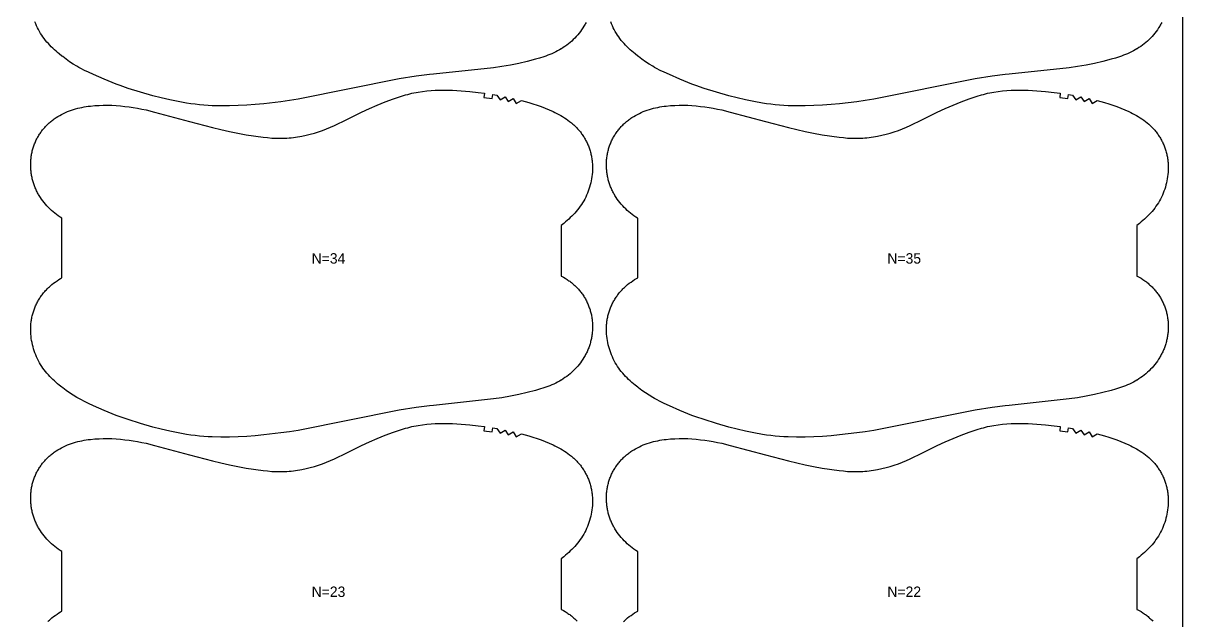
# Model space of a CAD drawing. Header units: inches. Extents: x -4 to 1930, y -82 to 1056.
# Drawn here: x 1375 to 1930, y 483 to 769 of the extents above; entities that cross this region are included whole.
import ezdxf

# ---------------------------------------------------------------- set-up
doc = ezdxf.new("R2010")
doc.units = ezdxf.units.IN

msp = doc.modelspace()

# ---------------------------------------------------------------- linework, layer by layer
at = {"layer": '1'}
for points in [[(-4.3819, -81.764), (1930.445, -81.764), (1930.445, 1055.9163), (-4.3819, 1055.9163), (-4.3819, -81.764)], [(1489.668, 714.619), (1491.7211, 714.4012), (1493.7785, 714.234), (1495.839, 714.1287), (1496.8699, 714.1028), (1497.901, 714.0966), (1498.9322, 714.1114), (1499.9631, 714.147), (1500.9932, 714.2031), (1502.0221, 714.2793), (1503.0496, 714.3753), (1504.0751, 714.4906), (1505.0983, 714.6251), (1506.1187, 714.7782), (1507.1361, 714.9496), (1508.1502, 715.1389), (1510.1682, 715.5689), (1512.1716, 716.0639), (1514.1594, 716.6198), (1516.1304, 717.2332), (1518.0825, 717.9039), (1520.0132, 718.6324), (1521.9201, 719.4193), (1523.8023, 720.2627), (1525.6644, 721.151), (1527.751, 722.1963), (1536.7356, 726.6975), (1540.4916, 728.4077), (1544.2935, 730.0144), (1548.1305, 731.533), (1552.0012, 732.9668), (1553.9499, 733.6493), (1555.9102, 734.296), (1557.8851, 734.8919), (1558.879, 735.1663), (1559.8777, 735.4224), (1560.8813, 735.6589), (1561.8896, 735.876), (1562.9021, 736.0741), (1563.9183, 736.2538), (1565.9598, 736.5602), (1568.0102, 736.7995), (1570.0662, 736.9767), (1572.126, 737.0976), (1574.1883, 737.1686), (1576.252, 737.1963), (1578.3157, 737.1858), (1580.3788, 737.138), (1582.4406, 737.0525), (1584.5002, 736.929), (1588.6116, 736.5734), (1592.7124, 736.1037), (1595.7025, 735.7078), (1595.7037, 735.7076), (1595.4269, 733.7238), (1599.3419, 733.1372), (1599.659, 735.1119), (1601.6319, 734.7839), (1603.2375, 732.4662), (1605.5652, 734.0566), (1607.1059, 731.6972), (1609.4764, 733.2198), (1610.9421, 730.8141), (1613.3595, 732.2609), (1616.967, 731.2521), (1618.9417, 730.6504), (1620.9041, 730.0105), (1622.8506, 729.326), (1624.778, 728.5904), (1626.6825, 727.7976), (1628.5598, 726.9423), (1629.4869, 726.4897), (1630.4054, 726.0198), (1631.3149, 725.5318), (1632.2148, 725.0251), (1633.1042, 724.4992), (1633.9815, 723.9528), (1634.8444, 723.3847), (1635.6911, 722.7939), (1636.5194, 722.179), (1637.3273, 721.5389), (1638.1128, 720.8724), (1638.4965, 720.5288), (1638.8739, 720.1783), (1639.2446, 719.8205), (1639.6086, 719.4557), (1639.9658, 719.0841), (1640.3159, 718.7057), (1640.659, 718.3206), (1640.9949, 717.9292), (1641.3235, 717.5315), (1641.6446, 717.1276), (1641.9582, 716.7178), (1642.2641, 716.3021), (1642.5622, 715.8808), (1642.8525, 715.4539), (1643.1347, 715.0217), (1643.4088, 714.5842), (1643.6746, 714.1417), (1643.9321, 713.6943), (1644.1811, 713.2421), (1644.4216, 712.7854), (1644.6535, 712.3242), (1644.8766, 711.8588), (1645.091, 711.3893), (1645.2965, 710.9159), (1645.4931, 710.4388), (1645.6807, 709.9581), (1645.8593, 709.474), (1646.0287, 708.9867), (1646.1889, 708.4963), (1646.3398, 708.0031), (1646.4814, 707.5072), (1646.6135, 707.0087), (1646.7361, 706.5078), (1646.8491, 706.0048), (1646.9525, 705.4997), (1647.0463, 704.9928), (1647.1306, 704.4842), (1647.2055, 703.974), (1647.2709, 703.4626), (1647.3271, 702.9499), (1647.3741, 702.4363), (1647.4119, 701.9218), (1647.4406, 701.4067), (1647.4603, 700.8911), (1647.473, 699.8591), (1647.4505, 698.8272), (1647.3934, 697.7968), (1647.3022, 696.7691), (1647.1776, 695.7452), (1647.0199, 694.7259), (1646.8298, 693.7119), (1646.6077, 692.7043), (1646.3542, 691.7039), (1646.0699, 690.7115), (1645.7551, 689.7279), (1645.4104, 688.7543), (1645.036, 687.7916), (1644.6317, 686.8413), (1644.1977, 685.9046), (1643.7339, 684.9828), (1643.2405, 684.0772), (1642.7174, 683.189), (1642.1646, 682.3196), (1641.5826, 681.4699), (1640.9728, 680.6398), (1640.3372, 679.8287), (1639.6776, 679.036), (1638.996, 678.2614), (1638.2941, 677.5042), (1637.5739, 676.764), (1636.8372, 676.0402), (1636.0858, 675.3324), (1635.3206, 674.64), (1634.5423, 673.9626), (1633.7516, 673.2997), (1632.473, 672.283), (1632.473, 648.0361), (1632.6209, 647.9616), (1633.5269, 647.4673), (1634.416, 646.943), (1635.2868, 646.3887), (1635.7149, 646.1005), (1636.1378, 645.8048), (1636.5555, 645.5017), (1636.9676, 645.1913), (1637.374, 644.8736), (1637.7745, 644.5485), (1638.169, 644.2162), (1638.5572, 643.8766), (1638.9389, 643.5298), (1639.314, 643.1758), (1639.6824, 642.8146), (1640.0437, 642.4464), (1640.3979, 642.0713), (1640.7449, 641.6895), (1641.0845, 641.301), (1641.4166, 640.9061), (1641.741, 640.5048), (1642.0575, 640.0974), (1642.3661, 639.6839), (1642.6666, 639.2646), (1642.9588, 638.8394), (1643.2426, 638.4087), (1643.5179, 637.9725), (1643.7844, 637.531), (1644.0422, 637.0843), (1644.291, 636.6326), (1644.5307, 636.1759), (1644.7612, 635.7146), (1644.9825, 635.2488), (1645.1947, 634.7787), (1645.3976, 634.3044), (1645.5912, 633.8263), (1645.7754, 633.3444), (1645.9504, 632.8591), (1646.1159, 632.3704), (1646.272, 631.8787), (1646.4187, 631.384), (1646.5559, 630.8866), (1646.6835, 630.3866), (1646.8016, 629.8844), (1646.9101, 629.38), (1647.009, 628.8737), (1647.0983, 628.3657), (1647.1779, 627.8561), (1647.248, 627.3451), (1647.3085, 626.8329), (1647.3595, 626.3197), (1647.401, 625.8056), (1647.4331, 625.2908), (1647.4557, 624.7754), (1647.469, 624.2596), (1647.473, 623.7437), (1647.4677, 623.2277), (1647.4531, 622.7118), (1647.4293, 622.1963), (1647.3963, 621.6812), (1647.3541, 621.1668), (1647.3028, 620.6532), (1647.2424, 620.1405), (1647.173, 619.6291), (1647.0945, 619.1189), (1647.0069, 618.6103), (1646.9103, 618.1033), (1646.8047, 617.5981), (1646.6901, 617.095), (1646.5665, 616.5941), (1646.4339, 616.0956), (1646.2923, 615.5996), (1646.1417, 615.1063), (1645.9822, 614.6159), (1645.8137, 614.1285), (1645.6364, 613.6444), (1645.4501, 613.1637), (1645.2549, 612.6866), (1645.0508, 612.2132), (1644.838, 611.7437), (1644.6166, 611.2781), (1644.3868, 610.8165), (1644.1486, 610.3592), (1643.9023, 609.906), (1643.6481, 609.4572), (1643.386, 609.0128), (1642.8388, 608.1377), (1642.2621, 607.2815), (1641.657, 606.4449), (1641.0247, 605.6288), (1640.3664, 604.8339), (1639.683, 604.0607), (1638.9752, 603.3099), (1638.244, 602.582), (1637.4902, 601.8776), (1636.7146, 601.1973), (1635.918, 600.5415), (1635.1014, 599.911), (1634.2655, 599.3062), (1633.4114, 598.7272), (1632.5402, 598.1742), (1632.473, 598.1343), (1631.6529, 597.6472), (1630.7506, 597.1463), (1629.8343, 596.6716), (1628.9052, 596.2231), (1627.9643, 595.8011), (1627.0127, 595.405), (1626.0515, 595.033), (1625.0819, 594.6825), (1624.105, 594.351), (1622.1342, 593.7355), (1620.1483, 593.1668), (1616.1557, 592.1176), (1612.1378, 591.1794), (1608.0932, 590.3567), (1604.0251, 589.6604), (1599.9378, 589.0926), (1571.2097, 586.0242), (1569.2709, 585.7938), (1563.0138, 585.0503), (1554.867, 583.7233), (1506.2984, 574.0316), (1502.2245, 573.3718), (1498.1385, 572.7877), (1489.9426, 571.8069), (1485.8319, 571.4388), (1481.7144, 571.1552), (1477.5924, 570.9512), (1473.4669, 570.8279), (1469.3393, 570.7938), (1465.2132, 570.8806), (1463.1522, 570.9804), (1461.0936, 571.1208), (1459.0383, 571.3026), (1456.9872, 571.527), (1454.9411, 571.794), (1452.9005, 572.101), (1448.8362, 572.8213), (1444.7956, 573.6618), (1440.7772, 574.6032), (1436.7798, 575.6303), (1430.8559, 577.316), (1424.9203, 579.183), (1421.0075, 580.5004), (1419.0659, 581.199), (1417.1394, 581.9355), (1415.2303, 582.7152), (1413.3349, 583.5292), (1408.3136, 585.7938), (1405.8065, 586.9245), (1403.9483, 587.821), (1402.1165, 588.7675), (1401.2134, 589.2644), (1400.3191, 589.7775), (1398.5572, 590.8501), (1396.8306, 591.9802), (1395.1389, 593.1632), (1393.4829, 594.3958), (1393.146, 594.6636), (1391.8675, 595.6802), (1391.0768, 596.3432), (1390.2985, 597.0206), (1389.5332, 597.713), (1388.7818, 598.4208), (1388.0452, 599.1446), (1387.325, 599.8848), (1386.6231, 600.642), (1385.9414, 601.4166), (1385.2818, 602.2093), (1384.6462, 603.0204), (1384.0365, 603.8505), (1383.4544, 604.7002), (1382.9017, 605.5696), (1382.3786, 606.4578), (1381.8851, 607.3634), (1381.4214, 608.2852), (1380.9874, 609.2219), (1380.5831, 610.1722), (1380.2086, 611.1348), (1379.8639, 612.1085), (1379.5492, 613.0921), (1379.2648, 614.0845), (1379.0113, 615.0849), (1378.7893, 616.0925), (1378.5991, 617.1064), (1378.4415, 618.1258), (1378.3168, 619.1497), (1378.2257, 620.1774), (1378.1685, 621.2078), (1378.146, 622.2397), (1378.1587, 623.2717), (1378.1784, 623.7873), (1378.2071, 624.3024), (1378.245, 624.8169), (1378.2919, 625.3305), (1378.3481, 625.8432), (1378.4136, 626.3546), (1378.4884, 626.8647), (1378.5727, 627.3734), (1378.6665, 627.8803), (1378.7699, 628.3854), (1378.883, 628.8884), (1379.0056, 629.3893), (1379.1377, 629.8877), (1379.2792, 630.3837), (1379.4301, 630.8769), (1379.5903, 631.3673), (1379.7598, 631.8546), (1379.9383, 632.3387), (1380.1259, 632.8194), (1380.3225, 633.2965), (1380.5281, 633.7699), (1380.7424, 634.2394), (1380.9656, 634.7048), (1381.1974, 635.166), (1381.4379, 635.6227), (1381.6869, 636.0749), (1381.9444, 636.5223), (1382.2103, 636.9648), (1382.4844, 637.4023), (1382.7666, 637.8345), (1383.0568, 638.2614), (1383.3549, 638.6827), (1383.6609, 639.0984), (1383.9744, 639.5082), (1384.2956, 639.9121), (1384.6241, 640.3098), (1384.96, 640.7012), (1385.3031, 641.0862), (1385.6533, 641.4647), (1386.0104, 641.8363), (1386.3744, 642.2011), (1386.7452, 642.5588), (1387.1225, 642.9094), (1387.5062, 643.253), (1388.2917, 643.9195), (1389.0997, 644.5596), (1389.928, 645.1745), (1390.7746, 645.7653), (1391.6376, 646.3334), (1392.5148, 646.8798), (1393.146, 647.253), (1393.146, 675.7537), (1393.0789, 675.7936), (1392.2076, 676.3466), (1391.3536, 676.9256), (1390.5177, 677.5304), (1389.701, 678.161), (1388.9045, 678.8167), (1388.1289, 679.497), (1387.375, 680.2014), (1386.6438, 680.9293), (1385.9361, 681.6801), (1385.2527, 682.4533), (1384.5943, 683.2482), (1383.9621, 684.0643), (1383.357, 684.9009), (1382.7802, 685.7571), (1382.2331, 686.6322), (1381.971, 687.0766), (1381.7167, 687.5254), (1381.4704, 687.9786), (1381.2323, 688.436), (1381.0025, 688.8975), (1380.7811, 689.3631), (1380.5682, 689.8326), (1380.3642, 690.306), (1380.169, 690.7831), (1379.9827, 691.2638), (1379.8053, 691.7479), (1379.6369, 692.2353), (1379.4773, 692.7257), (1379.3268, 693.219), (1379.1852, 693.715), (1379.0526, 694.2135), (1378.929, 694.7144), (1378.8143, 695.2176), (1378.7087, 695.7227), (1378.6121, 696.2297), (1378.5246, 696.7383), (1378.4461, 697.2485), (1378.3766, 697.76), (1378.3162, 698.2726), (1378.265, 698.7862), (1378.2228, 699.3006), (1378.1898, 699.8157), (1378.166, 700.3313), (1378.1514, 700.8471), (1378.146, 701.3631), (1378.15, 701.879), (1378.1633, 702.3948), (1378.186, 702.9102), (1378.2181, 703.425), (1378.2596, 703.9391), (1378.3106, 704.4524), (1378.3711, 704.9646), (1378.4411, 705.4755), (1378.5208, 705.9851), (1378.61, 706.4931), (1378.7089, 706.9994), (1378.8174, 707.5038), (1378.9355, 708.006), (1379.0632, 708.506), (1379.2004, 709.0034), (1379.347, 709.4981), (1379.5032, 709.9898), (1379.6687, 710.4785), (1379.8436, 710.9639), (1380.0279, 711.4457), (1380.2215, 711.9238), (1380.4244, 712.3981), (1380.6365, 712.8682), (1380.8579, 713.334), (1381.0884, 713.7953), (1381.3281, 714.252), (1381.5769, 714.7037), (1381.8346, 715.1504), (1382.1012, 715.5919), (1382.3765, 716.0281), (1382.6603, 716.4589), (1382.9525, 716.884), (1383.253, 717.3033), (1383.5615, 717.7168), (1383.8781, 718.1242), (1384.2025, 718.5255), (1384.5345, 718.9204), (1384.8741, 719.3089), (1385.2211, 719.6907), (1385.5753, 720.0658), (1385.9367, 720.434), (1386.305, 720.7952), (1386.6801, 721.1492), (1387.0619, 721.496), (1387.4501, 721.8356), (1387.8445, 722.1679), (1388.2451, 722.493), (1388.6515, 722.8107), (1389.0636, 723.1211), (1389.4812, 723.4242), (1389.9042, 723.7199), (1390.3322, 724.0082), (1391.2031, 724.5624), (1392.0922, 725.0868), (1392.9981, 725.581), (1393.9194, 726.0451), (1394.8549, 726.4793), (1395.8034, 726.8842), (1396.7639, 727.2602), (1397.7351, 727.6078), (1398.716, 727.9275), (1399.7054, 728.2197), (1400.7023, 728.485), (1401.7055, 728.7239), (1402.7143, 728.9376), (1403.7281, 729.1274), (1404.7461, 729.2946), (1405.7678, 729.4405), (1406.7925, 729.5664), (1408.8481, 729.7634), (1410.9082, 729.8944), (1412.9707, 729.9624), (1415.0339, 729.9686), (1417.0962, 729.9144), (1419.1562, 729.8015), (1421.2127, 729.634), (1423.2652, 729.4165), (1425.3126, 729.1535), (1427.3543, 728.8487), (1429.389, 728.5022), (1431.4156, 728.113), (1433.4331, 727.6805), (1437.441, 726.6986), (1454.3233, 722.1963), (1465.3574, 719.2536), (1469.3697, 718.2857), (1473.3987, 717.3901), (1477.4443, 716.5728), (1481.5043, 715.8312), (1489.668, 714.619)], [(1765.668, 714.619), (1767.7211, 714.4012), (1769.7785, 714.234), (1771.839, 714.1287), (1772.8699, 714.1028), (1773.901, 714.0966), (1774.9322, 714.1114), (1775.9631, 714.147), (1776.9932, 714.2031), (1778.0221, 714.2793), (1779.0496, 714.3753), (1780.0751, 714.4906), (1781.0983, 714.6251), (1782.1187, 714.7782), (1783.1361, 714.9496), (1784.1502, 715.1389), (1786.1682, 715.5689), (1788.1716, 716.0639), (1790.1594, 716.6198), (1792.1304, 717.2332), (1794.0825, 717.9039), (1796.0132, 718.6324), (1797.9201, 719.4193), (1799.8023, 720.2627), (1801.6644, 721.151), (1803.751, 722.1963), (1812.7356, 726.6975), (1816.4916, 728.4077), (1820.2935, 730.0144), (1824.1305, 731.533), (1828.0012, 732.9668), (1829.9499, 733.6493), (1831.9102, 734.296), (1833.8851, 734.8919), (1834.879, 735.1663), (1835.8777, 735.4224), (1836.8813, 735.6589), (1837.8896, 735.876), (1838.9021, 736.0741), (1839.9183, 736.2538), (1841.9598, 736.5602), (1844.0102, 736.7995), (1846.0662, 736.9767), (1848.126, 737.0976), (1850.1883, 737.1686), (1852.252, 737.1963), (1854.3157, 737.1858), (1856.3788, 737.138), (1858.4406, 737.0525), (1860.5002, 736.929), (1864.6116, 736.5734), (1868.7124, 736.1037), (1871.7025, 735.7078), (1871.7037, 735.7076), (1871.4269, 733.7238), (1875.3419, 733.1372), (1875.659, 735.1119), (1877.6319, 734.7839), (1879.2375, 732.4662), (1881.5652, 734.0566), (1883.1059, 731.6972), (1885.4764, 733.2198), (1886.9421, 730.8141), (1889.3595, 732.2609), (1892.967, 731.2521), (1894.9417, 730.6504), (1896.9041, 730.0105), (1898.8506, 729.326), (1900.778, 728.5904), (1902.6825, 727.7976), (1904.5598, 726.9423), (1905.4869, 726.4897), (1906.4054, 726.0198), (1907.3149, 725.5318), (1908.2148, 725.0251), (1909.1042, 724.4992), (1909.9815, 723.9528), (1910.8444, 723.3847), (1911.6911, 722.7939), (1912.5194, 722.179), (1913.3273, 721.5389), (1914.1128, 720.8724), (1914.4965, 720.5288), (1914.8739, 720.1783), (1915.2446, 719.8205), (1915.6086, 719.4557), (1915.9658, 719.0841), (1916.3159, 718.7057), (1916.659, 718.3206), (1916.9949, 717.9292), (1917.3235, 717.5315), (1917.6446, 717.1276), (1917.9582, 716.7178), (1918.2641, 716.3021), (1918.5622, 715.8808), (1918.8525, 715.4539), (1919.1347, 715.0217), (1919.4088, 714.5842), (1919.6746, 714.1417), (1919.9321, 713.6943), (1920.1811, 713.2421), (1920.4216, 712.7854), (1920.6535, 712.3242), (1920.8766, 711.8588), (1921.091, 711.3893), (1921.2965, 710.9159), (1921.4931, 710.4388), (1921.6807, 709.9581), (1921.8593, 709.474), (1922.0287, 708.9867), (1922.1889, 708.4963), (1922.3398, 708.0031), (1922.4814, 707.5072), (1922.6135, 707.0087), (1922.7361, 706.5078), (1922.8491, 706.0048), (1922.9525, 705.4997), (1923.0463, 704.9928), (1923.1306, 704.4842), (1923.2055, 703.974), (1923.2709, 703.4626), (1923.3271, 702.9499), (1923.3741, 702.4363), (1923.4119, 701.9218), (1923.4406, 701.4067), (1923.4603, 700.8911), (1923.473, 699.8591), (1923.4505, 698.8272), (1923.3934, 697.7968), (1923.3022, 696.7691), (1923.1776, 695.7452), (1923.0199, 694.7259), (1922.8298, 693.7119), (1922.6077, 692.7043), (1922.3542, 691.7039), (1922.0699, 690.7115), (1921.7551, 689.7279), (1921.4104, 688.7543), (1921.036, 687.7916), (1920.6317, 686.8413), (1920.1977, 685.9046), (1919.7339, 684.9828), (1919.2405, 684.0772), (1918.7174, 683.189), (1918.1646, 682.3196), (1917.5826, 681.4699), (1916.9728, 680.6398), (1916.3372, 679.8287), (1915.6776, 679.036), (1914.996, 678.2614), (1914.2941, 677.5042), (1913.5739, 676.764), (1912.8372, 676.0402), (1912.0858, 675.3324), (1911.3206, 674.64), (1910.5423, 673.9626), (1909.7516, 673.2997), (1908.473, 672.283), (1908.473, 648.0361), (1908.6209, 647.9616), (1909.5269, 647.4673), (1910.416, 646.943), (1911.2868, 646.3887), (1911.7149, 646.1005), (1912.1378, 645.8048), (1912.5555, 645.5017), (1912.9676, 645.1913), (1913.374, 644.8736), (1913.7745, 644.5485), (1914.169, 644.2162), (1914.5572, 643.8766), (1914.9389, 643.5298), (1915.314, 643.1758), (1915.6824, 642.8146), (1916.0437, 642.4464), (1916.3979, 642.0713), (1916.7449, 641.6895), (1917.0845, 641.301), (1917.4166, 640.9061), (1917.741, 640.5048), (1918.0575, 640.0974), (1918.3661, 639.6839), (1918.6666, 639.2646), (1918.9588, 638.8394), (1919.2426, 638.4087), (1919.5179, 637.9725), (1919.7844, 637.531), (1920.0422, 637.0843), (1920.291, 636.6326), (1920.5307, 636.1759), (1920.7612, 635.7146), (1920.9825, 635.2488), (1921.1947, 634.7787), (1921.3976, 634.3044), (1921.5912, 633.8263), (1921.7754, 633.3444), (1921.9504, 632.8591), (1922.1159, 632.3704), (1922.272, 631.8787), (1922.4187, 631.384), (1922.5559, 630.8866), (1922.6835, 630.3866), (1922.8016, 629.8844), (1922.9101, 629.38), (1923.009, 628.8737), (1923.0983, 628.3657), (1923.1779, 627.8561), (1923.248, 627.3451), (1923.3085, 626.8329), (1923.3595, 626.3197), (1923.401, 625.8056), (1923.4331, 625.2908), (1923.4557, 624.7754), (1923.469, 624.2596), (1923.473, 623.7437), (1923.4677, 623.2277), (1923.4531, 622.7118), (1923.4293, 622.1963), (1923.3963, 621.6812), (1923.3541, 621.1668), (1923.3028, 620.6532), (1923.2424, 620.1405), (1923.173, 619.6291), (1923.0945, 619.1189), (1923.0069, 618.6103), (1922.9103, 618.1033), (1922.8047, 617.5981), (1922.6901, 617.095), (1922.5665, 616.5941), (1922.4339, 616.0956), (1922.2923, 615.5996), (1922.1417, 615.1063), (1921.9822, 614.6159), (1921.8137, 614.1285), (1921.6364, 613.6444), (1921.4501, 613.1637), (1921.2549, 612.6866), (1921.0508, 612.2132), (1920.838, 611.7437), (1920.6166, 611.2781), (1920.3868, 610.8165), (1920.1486, 610.3592), (1919.9023, 609.906), (1919.6481, 609.4572), (1919.386, 609.0128), (1918.8388, 608.1377), (1918.2621, 607.2815), (1917.657, 606.4449), (1917.0247, 605.6288), (1916.3664, 604.8339), (1915.683, 604.0607), (1914.9752, 603.3099), (1914.244, 602.582), (1913.4902, 601.8776), (1912.7146, 601.1973), (1911.918, 600.5415), (1911.1014, 599.911), (1910.2655, 599.3062), (1909.4114, 598.7272), (1908.5402, 598.1742), (1908.473, 598.1343), (1907.6529, 597.6472), (1906.7506, 597.1463), (1905.8343, 596.6716), (1904.9052, 596.2231), (1903.9643, 595.8011), (1903.0127, 595.405), (1902.0515, 595.033), (1901.0819, 594.6825), (1900.105, 594.351), (1898.1342, 593.7355), (1896.1483, 593.1668), (1892.1557, 592.1176), (1888.1378, 591.1794), (1884.0932, 590.3567), (1880.0251, 589.6604), (1875.9378, 589.0926), (1847.2097, 586.0242), (1845.2709, 585.7938), (1839.0138, 585.0503), (1830.867, 583.7233), (1782.2984, 574.0316), (1778.2245, 573.3718), (1774.1385, 572.7877), (1765.9426, 571.8069), (1761.8319, 571.4388), (1757.7144, 571.1552), (1753.5924, 570.9512), (1749.4669, 570.8279), (1745.3393, 570.7938), (1741.2132, 570.8806), (1739.1522, 570.9804), (1737.0936, 571.1208), (1735.0383, 571.3026), (1732.9872, 571.527), (1730.9411, 571.794), (1728.9005, 572.101), (1724.8362, 572.8213), (1720.7956, 573.6618), (1716.7772, 574.6032), (1712.7798, 575.6303), (1706.8559, 577.316), (1700.9203, 579.183), (1697.0075, 580.5004), (1695.0659, 581.199), (1693.1394, 581.9355), (1691.2303, 582.7152), (1689.3349, 583.5292), (1684.3136, 585.7938), (1681.8065, 586.9245), (1679.9483, 587.821), (1678.1165, 588.7675), (1677.2134, 589.2644), (1676.3191, 589.7775), (1674.5572, 590.8501), (1672.8306, 591.9802), (1671.1389, 593.1632), (1669.4829, 594.3958), (1669.146, 594.6636), (1667.8675, 595.6802), (1667.0768, 596.3432), (1666.2985, 597.0206), (1665.5332, 597.713), (1664.7818, 598.4208), (1664.0452, 599.1446), (1663.325, 599.8848), (1662.6231, 600.642), (1661.9414, 601.4166), (1661.2818, 602.2093), (1660.6462, 603.0204), (1660.0365, 603.8505), (1659.4544, 604.7002), (1658.9017, 605.5696), (1658.3786, 606.4578), (1657.8851, 607.3634), (1657.4214, 608.2852), (1656.9874, 609.2219), (1656.5831, 610.1722), (1656.2086, 611.1348), (1655.8639, 612.1085), (1655.5492, 613.0921), (1655.2648, 614.0845), (1655.0113, 615.0849), (1654.7893, 616.0925), (1654.5991, 617.1064), (1654.4415, 618.1258), (1654.3168, 619.1497), (1654.2257, 620.1774), (1654.1685, 621.2078), (1654.146, 622.2397), (1654.1587, 623.2717), (1654.1784, 623.7873), (1654.2071, 624.3024), (1654.245, 624.8169), (1654.2919, 625.3305), (1654.3481, 625.8432), (1654.4136, 626.3546), (1654.4884, 626.8647), (1654.5727, 627.3734), (1654.6665, 627.8803), (1654.7699, 628.3854), (1654.883, 628.8884), (1655.0056, 629.3893), (1655.1377, 629.8877), (1655.2792, 630.3837), (1655.4301, 630.8769), (1655.5903, 631.3673), (1655.7598, 631.8546), (1655.9383, 632.3387), (1656.1259, 632.8194), (1656.3225, 633.2965), (1656.5281, 633.7699), (1656.7424, 634.2394), (1656.9656, 634.7048), (1657.1974, 635.166), (1657.4379, 635.6227), (1657.6869, 636.0749), (1657.9444, 636.5223), (1658.2103, 636.9648), (1658.4844, 637.4023), (1658.7666, 637.8345), (1659.0568, 638.2614), (1659.3549, 638.6827), (1659.6609, 639.0984), (1659.9744, 639.5082), (1660.2956, 639.9121), (1660.6241, 640.3098), (1660.96, 640.7012), (1661.3031, 641.0862), (1661.6533, 641.4647), (1662.0104, 641.8363), (1662.3744, 642.2011), (1662.7452, 642.5588), (1663.1225, 642.9094), (1663.5062, 643.253), (1664.2917, 643.9195), (1665.0997, 644.5596), (1665.928, 645.1745), (1666.7746, 645.7653), (1667.6376, 646.3334), (1668.5148, 646.8798), (1669.146, 647.253), (1669.146, 675.7537), (1669.0789, 675.7936), (1668.2076, 676.3466), (1667.3536, 676.9256), (1666.5177, 677.5304), (1665.701, 678.161), (1664.9045, 678.8167), (1664.1289, 679.497), (1663.375, 680.2014), (1662.6438, 680.9293), (1661.9361, 681.6801), (1661.2527, 682.4533), (1660.5943, 683.2482), (1659.9621, 684.0643), (1659.357, 684.9009), (1658.7802, 685.7571), (1658.2331, 686.6322), (1657.971, 687.0766), (1657.7167, 687.5254), (1657.4704, 687.9786), (1657.2323, 688.436), (1657.0025, 688.8975), (1656.7811, 689.3631), (1656.5682, 689.8326), (1656.3642, 690.306), (1656.169, 690.7831), (1655.9827, 691.2638), (1655.8053, 691.7479), (1655.6369, 692.2353), (1655.4773, 692.7257), (1655.3268, 693.219), (1655.1852, 693.715), (1655.0526, 694.2135), (1654.929, 694.7144), (1654.8143, 695.2176), (1654.7087, 695.7227), (1654.6121, 696.2297), (1654.5246, 696.7383), (1654.4461, 697.2485), (1654.3766, 697.76), (1654.3162, 698.2726), (1654.265, 698.7862), (1654.2228, 699.3006), (1654.1898, 699.8157), (1654.166, 700.3313), (1654.1514, 700.8471), (1654.146, 701.3631), (1654.15, 701.879), (1654.1633, 702.3948), (1654.186, 702.9102), (1654.2181, 703.425), (1654.2596, 703.9391), (1654.3106, 704.4524), (1654.3711, 704.9646), (1654.4411, 705.4755), (1654.5208, 705.9851), (1654.61, 706.4931), (1654.7089, 706.9994), (1654.8174, 707.5038), (1654.9355, 708.006), (1655.0632, 708.506), (1655.2004, 709.0034), (1655.347, 709.4981), (1655.5032, 709.9898), (1655.6687, 710.4785), (1655.8436, 710.9639), (1656.0279, 711.4457), (1656.2215, 711.9238), (1656.4244, 712.3981), (1656.6365, 712.8682), (1656.8579, 713.334), (1657.0884, 713.7953), (1657.3281, 714.252), (1657.5769, 714.7037), (1657.8346, 715.1504), (1658.1012, 715.5919), (1658.3765, 716.0281), (1658.6603, 716.4589), (1658.9525, 716.884), (1659.253, 717.3033), (1659.5615, 717.7168), (1659.8781, 718.1242), (1660.2025, 718.5255), (1660.5345, 718.9204), (1660.8741, 719.3089), (1661.2211, 719.6907), (1661.5753, 720.0658), (1661.9367, 720.434), (1662.305, 720.7952), (1662.6801, 721.1492), (1663.0619, 721.496), (1663.4501, 721.8356), (1663.8445, 722.1679), (1664.2451, 722.493), (1664.6515, 722.8107), (1665.0636, 723.1211), (1665.4812, 723.4242), (1665.9042, 723.7199), (1666.3322, 724.0082), (1667.2031, 724.5624), (1668.0922, 725.0868), (1668.9981, 725.581), (1669.9194, 726.0451), (1670.8549, 726.4793), (1671.8034, 726.8842), (1672.7639, 727.2602), (1673.7351, 727.6078), (1674.716, 727.9275), (1675.7054, 728.2197), (1676.7023, 728.485), (1677.7055, 728.7239), (1678.7143, 728.9376), (1679.7281, 729.1274), (1680.7461, 729.2946), (1681.7678, 729.4405), (1682.7925, 729.5664), (1684.8481, 729.7634), (1686.9082, 729.8944), (1688.9707, 729.9624), (1691.0339, 729.9686), (1693.0962, 729.9144), (1695.1562, 729.8015), (1697.2127, 729.634), (1699.2652, 729.4165), (1701.3126, 729.1535), (1703.3543, 728.8487), (1705.389, 728.5022), (1707.4156, 728.113), (1709.4331, 727.6805), (1713.441, 726.6986), (1730.3233, 722.1963), (1741.3574, 719.2536), (1745.3697, 718.2857), (1749.3987, 717.3901), (1753.4443, 716.5728), (1757.5043, 715.8312), (1765.668, 714.619)]]:
    msp.add_lwpolyline(points, close=True, dxfattribs=at)
for points in [[(1644.3868, 769.6765), (1644.1486, 769.2192), (1643.9023, 768.766), (1643.6481, 768.3172), (1643.386, 767.8728), (1642.8388, 766.9977), (1642.2621, 766.1415), (1641.657, 765.3049), (1641.0247, 764.4888), (1640.3664, 763.6939), (1639.683, 762.9207), (1638.9752, 762.1699), (1638.244, 761.442), (1637.4902, 760.7376), (1636.7146, 760.0573), (1635.918, 759.4015), (1635.1014, 758.771), (1634.2655, 758.1662), (1633.4114, 757.5872), (1632.5402, 757.0342), (1632.473, 756.9943), (1631.6529, 756.5072), (1630.7506, 756.0063), (1629.8343, 755.5316), (1628.9052, 755.0831), (1627.9643, 754.6611), (1627.0127, 754.265), (1626.0515, 753.893), (1625.0819, 753.5425), (1624.105, 753.211), (1622.1342, 752.5955), (1620.1483, 752.0268), (1616.1557, 750.9776), (1612.1378, 750.0394), (1608.0932, 749.2167), (1604.0251, 748.5204), (1599.9378, 747.9526), (1571.2097, 744.8842), (1569.2709, 744.6538), (1563.0138, 743.9103), (1554.867, 742.5833), (1506.2984, 732.8916), (1502.2245, 732.2318), (1498.1385, 731.6477), (1489.9426, 730.6669), (1485.8319, 730.2988), (1481.7144, 730.0152), (1477.5924, 729.8112), (1473.4669, 729.6879), (1469.3393, 729.6538), (1465.2132, 729.7406), (1463.1522, 729.8404), (1461.0936, 729.9808), (1459.0383, 730.1626), (1456.9872, 730.387), (1454.9411, 730.654), (1452.9005, 730.961), (1448.8362, 731.6813), (1444.7956, 732.5218), (1440.7772, 733.4632), (1436.7798, 734.4903), (1430.8559, 736.176), (1424.9203, 738.043), (1421.0075, 739.3604), (1419.0659, 740.059), (1417.1394, 740.7955), (1415.2303, 741.5752), (1413.3349, 742.3892), (1408.3136, 744.6538), (1405.8065, 745.7845), (1403.9483, 746.681), (1402.1165, 747.6275), (1401.2134, 748.1244), (1400.3191, 748.6375), (1398.5572, 749.7101), (1396.8306, 750.8402), (1395.1389, 752.0232), (1393.4829, 753.2558), (1393.146, 753.5236), (1391.8675, 754.5402), (1391.0768, 755.2032), (1390.2985, 755.8806), (1389.5332, 756.573), (1388.7818, 757.2808), (1388.0452, 758.0046), (1387.325, 758.7448), (1386.6231, 759.502), (1385.9414, 760.2766), (1385.2818, 761.0693), (1384.6462, 761.8804), (1384.0365, 762.7105), (1383.4544, 763.5602), (1382.9017, 764.4296), (1382.3786, 765.3178), (1381.8851, 766.2234), (1381.4214, 767.1452), (1380.9874, 768.0819), (1380.5831, 769.0322), (1380.2086, 769.9948)], [(1920.3868, 769.6765), (1920.1486, 769.2192), (1919.9023, 768.766), (1919.6481, 768.3172), (1919.386, 767.8728), (1918.8388, 766.9977), (1918.2621, 766.1415), (1917.657, 765.3049), (1917.0247, 764.4888), (1916.3664, 763.6939), (1915.683, 762.9207), (1914.9752, 762.1699), (1914.244, 761.442), (1913.4902, 760.7376), (1912.7146, 760.0573), (1911.918, 759.4015), (1911.1014, 758.771), (1910.2655, 758.1662), (1909.4114, 757.5872), (1908.5402, 757.0342), (1908.473, 756.9943), (1907.6529, 756.5072), (1906.7506, 756.0063), (1905.8343, 755.5316), (1904.9052, 755.0831), (1903.9643, 754.6611), (1903.0127, 754.265), (1902.0515, 753.893), (1901.0819, 753.5425), (1900.105, 753.211), (1898.1342, 752.5955), (1896.1483, 752.0268), (1892.1557, 750.9776), (1888.1378, 750.0394), (1884.0932, 749.2167), (1880.0251, 748.5204), (1875.9378, 747.9526), (1847.2097, 744.8842), (1845.2709, 744.6538), (1839.0138, 743.9103), (1830.867, 742.5833), (1782.2984, 732.8916), (1778.2245, 732.2318), (1774.1385, 731.6477), (1765.9426, 730.6669), (1761.8319, 730.2988), (1757.7144, 730.0152), (1753.5924, 729.8112), (1749.4669, 729.6879), (1745.3393, 729.6538), (1741.2132, 729.7406), (1739.1522, 729.8404), (1737.0936, 729.9808), (1735.0383, 730.1626), (1732.9872, 730.387), (1730.9411, 730.654), (1728.9005, 730.961), (1724.8362, 731.6813), (1720.7956, 732.5218), (1716.7772, 733.4632), (1712.7798, 734.4903), (1706.8559, 736.176), (1700.9203, 738.043), (1697.0075, 739.3604), (1695.0659, 740.059), (1693.1394, 740.7955), (1691.2303, 741.5752), (1689.3349, 742.3892), (1684.3136, 744.6538), (1681.8065, 745.7845), (1679.9483, 746.681), (1678.1165, 747.6275), (1677.2134, 748.1244), (1676.3191, 748.6375), (1674.5572, 749.7101), (1672.8306, 750.8402), (1671.1389, 752.0232), (1669.4829, 753.2558), (1669.146, 753.5236), (1667.8675, 754.5402), (1667.0768, 755.2032), (1666.2985, 755.8806), (1665.5332, 756.573), (1664.7818, 757.2808), (1664.0452, 758.0046), (1663.325, 758.7448), (1662.6231, 759.502), (1661.9414, 760.2766), (1661.2818, 761.0693), (1660.6462, 761.8804), (1660.0365, 762.7105), (1659.4544, 763.5602), (1658.9017, 764.4296), (1658.3786, 765.3178), (1657.8851, 766.2234), (1657.4214, 767.1452), (1656.9874, 768.0819), (1656.5831, 769.0322), (1656.2086, 769.9948)], [(1386.3744, 482.3411), (1386.7452, 482.6988), (1387.1225, 483.0494), (1387.5062, 483.393), (1388.2917, 484.0595), (1389.0997, 484.6996), (1389.928, 485.3145), (1390.7746, 485.9053), (1391.6376, 486.4734), (1392.5148, 487.0198), (1393.146, 487.393), (1393.146, 515.8937), (1393.0789, 515.9336), (1392.2076, 516.4866), (1391.3536, 517.0656), (1390.5177, 517.6704), (1389.701, 518.301), (1388.9045, 518.9567), (1388.1289, 519.637), (1387.375, 520.3414), (1386.6438, 521.0693), (1385.9361, 521.8201), (1385.2527, 522.5933), (1384.5943, 523.3882), (1383.9621, 524.2043), (1383.357, 525.0409), (1382.7802, 525.8971), (1382.2331, 526.7722), (1381.971, 527.2166), (1381.7167, 527.6654), (1381.4704, 528.1186), (1381.2323, 528.576), (1381.0025, 529.0375), (1380.7811, 529.5031), (1380.5682, 529.9726), (1380.3642, 530.446), (1380.169, 530.9231), (1379.9827, 531.4038), (1379.8053, 531.8879), (1379.6369, 532.3753), (1379.4773, 532.8657), (1379.3268, 533.359), (1379.1852, 533.855), (1379.0526, 534.3535), (1378.929, 534.8544), (1378.8143, 535.3576), (1378.7087, 535.8627), (1378.6121, 536.3697), (1378.5246, 536.8783), (1378.4461, 537.3885), (1378.3766, 537.9), (1378.3162, 538.4126), (1378.265, 538.9262), (1378.2228, 539.4406), (1378.1898, 539.9557), (1378.166, 540.4713), (1378.1514, 540.9871), (1378.146, 541.5031), (1378.15, 542.019), (1378.1633, 542.5348), (1378.186, 543.0502), (1378.2181, 543.565), (1378.2596, 544.0791), (1378.3106, 544.5924), (1378.3711, 545.1046), (1378.4411, 545.6155), (1378.5208, 546.1251), (1378.61, 546.6331), (1378.7089, 547.1394), (1378.8174, 547.6438), (1378.9355, 548.146), (1379.0632, 548.646), (1379.2004, 549.1434), (1379.347, 549.6381), (1379.5032, 550.1298), (1379.6687, 550.6185), (1379.8436, 551.1039), (1380.0279, 551.5857), (1380.2215, 552.0638), (1380.4244, 552.5381), (1380.6365, 553.0082), (1380.8579, 553.474), (1381.0884, 553.9353), (1381.3281, 554.392), (1381.5769, 554.8437), (1381.8346, 555.2904), (1382.1012, 555.7319), (1382.3765, 556.1681), (1382.6603, 556.5989), (1382.9525, 557.024), (1383.253, 557.4433), (1383.5615, 557.8568), (1383.8781, 558.2642), (1384.2025, 558.6655), (1384.5345, 559.0604), (1384.8741, 559.4489), (1385.2211, 559.8307), (1385.5753, 560.2058), (1385.9367, 560.574), (1386.305, 560.9352), (1386.6801, 561.2892), (1387.0619, 561.636), (1387.4501, 561.9756), (1387.8445, 562.3079), (1388.2451, 562.633), (1388.6515, 562.9507), (1389.0636, 563.2611), (1389.4812, 563.5642), (1389.9042, 563.8599), (1390.3322, 564.1482), (1391.2031, 564.7024), (1392.0922, 565.2268), (1392.9981, 565.721), (1393.9194, 566.1851), (1394.8549, 566.6193), (1395.8034, 567.0242), (1396.7639, 567.4002), (1397.7351, 567.7478), (1398.716, 568.0675), (1399.7054, 568.3597), (1400.7023, 568.625), (1401.7055, 568.8639), (1402.7143, 569.0776), (1403.7281, 569.2674), (1404.7461, 569.4346), (1405.7678, 569.5805), (1406.7925, 569.7064), (1408.8481, 569.9034), (1410.9082, 570.0344), (1412.9707, 570.1024), (1415.0339, 570.1086), (1417.0962, 570.0544), (1419.1562, 569.9415), (1421.2127, 569.774), (1423.2652, 569.5565), (1425.3126, 569.2935), (1427.3543, 568.9887), (1429.389, 568.6422), (1431.4156, 568.253), (1433.4331, 567.8205), (1437.441, 566.8386), (1454.3233, 562.3363), (1465.3574, 559.3936), (1469.3697, 558.4257), (1473.3987, 557.5301), (1477.4443, 556.7128), (1481.5043, 555.9712), (1489.668, 554.759), (1489.668, 554.759), (1491.7211, 554.5412), (1493.7785, 554.374), (1495.839, 554.2687), (1496.8699, 554.2428), (1497.901, 554.2366), (1498.9322, 554.2514), (1499.9631, 554.287), (1500.9932, 554.3431), (1502.0221, 554.4193), (1503.0496, 554.5153), (1504.0751, 554.6306), (1505.0983, 554.7651), (1506.1187, 554.9182), (1507.1361, 555.0896), (1508.1502, 555.2789), (1510.1682, 555.7089), (1512.1716, 556.2039), (1514.1594, 556.7598), (1516.1304, 557.3732), (1518.0825, 558.0439), (1520.0132, 558.7724), (1521.9201, 559.5593), (1523.8023, 560.4027), (1525.6644, 561.291), (1527.751, 562.3363), (1536.7356, 566.8375), (1540.4916, 568.5477), (1544.2935, 570.1544), (1548.1305, 571.673), (1552.0012, 573.1068), (1553.9499, 573.7893), (1555.9102, 574.436), (1557.8851, 575.0319), (1558.879, 575.3063), (1559.8777, 575.5624), (1560.8813, 575.7989), (1561.8896, 576.016), (1562.9021, 576.2141), (1563.9183, 576.3938), (1565.9598, 576.7002), (1568.0102, 576.9395), (1570.0662, 577.1167), (1572.126, 577.2376), (1574.1883, 577.3086), (1576.252, 577.3363), (1578.3157, 577.3258), (1580.3788, 577.278), (1582.4406, 577.1925), (1584.5002, 577.069), (1588.6116, 576.7134), (1592.7124, 576.2437), (1595.7025, 575.8478), (1595.7037, 575.8476), (1595.4269, 573.8638), (1599.3419, 573.2772), (1599.659, 575.2519), (1601.6319, 574.9239), (1603.2375, 572.6062), (1605.5652, 574.1966), (1607.1059, 571.8372), (1609.4764, 573.3598), (1610.9421, 570.9541), (1613.3595, 572.4009), (1616.967, 571.3921), (1618.9417, 570.7904), (1620.9041, 570.1505), (1622.8506, 569.466), (1624.778, 568.7304), (1626.6825, 567.9376), (1628.5598, 567.0823), (1629.4869, 566.6297), (1630.4054, 566.1598), (1631.3149, 565.6718), (1632.2148, 565.1651), (1633.1042, 564.6392), (1633.9815, 564.0928), (1634.8444, 563.5247), (1635.6911, 562.9339), (1636.5194, 562.319), (1637.3273, 561.6789), (1638.1128, 561.0124), (1638.4965, 560.6688), (1638.8739, 560.3183), (1639.2446, 559.9605), (1639.6086, 559.5957), (1639.9658, 559.2241), (1640.3159, 558.8457), (1640.659, 558.4606), (1640.9949, 558.0692), (1641.3235, 557.6715), (1641.6446, 557.2676), (1641.9582, 556.8578), (1642.2641, 556.4421), (1642.5622, 556.0208), (1642.8525, 555.5939), (1643.1347, 555.1617), (1643.4088, 554.7242), (1643.6746, 554.2817), (1643.9321, 553.8343), (1644.1811, 553.3821), (1644.4216, 552.9254), (1644.6535, 552.4642), (1644.8766, 551.9988), (1645.091, 551.5293), (1645.2965, 551.0559), (1645.4931, 550.5788), (1645.6807, 550.0981), (1645.8593, 549.614), (1646.0287, 549.1267), (1646.1889, 548.6363), (1646.3398, 548.1431), (1646.4814, 547.6472), (1646.6135, 547.1487), (1646.7361, 546.6478), (1646.8491, 546.1448), (1646.9525, 545.6397), (1647.0463, 545.1328), (1647.1306, 544.6242), (1647.2055, 544.114), (1647.2709, 543.6026), (1647.3271, 543.0899), (1647.3741, 542.5763), (1647.4119, 542.0618), (1647.4406, 541.5467), (1647.4603, 541.0311), (1647.473, 539.9991), (1647.4505, 538.9672), (1647.3934, 537.9368), (1647.3022, 536.9091), (1647.1776, 535.8852), (1647.0199, 534.8659), (1646.8298, 533.8519), (1646.6077, 532.8443), (1646.3542, 531.8439), (1646.0699, 530.8515), (1645.7551, 529.8679), (1645.4104, 528.8943), (1645.036, 527.9316), (1644.6317, 526.9813), (1644.1977, 526.0446), (1643.7339, 525.1228), (1643.2405, 524.2172), (1642.7174, 523.329), (1642.1646, 522.4596), (1641.5826, 521.6099), (1640.9728, 520.7798), (1640.3372, 519.9687), (1639.6776, 519.176), (1638.996, 518.4014), (1638.2941, 517.6442), (1637.5739, 516.904), (1636.8372, 516.1802), (1636.0858, 515.4724), (1635.3206, 514.78), (1634.5423, 514.1026), (1633.7516, 513.4397), (1632.473, 512.423), (1632.473, 488.1761), (1632.6209, 488.1016), (1633.5269, 487.6073), (1634.416, 487.083), (1635.2868, 486.5287), (1635.7149, 486.2405), (1636.1378, 485.9448), (1636.5555, 485.6417), (1636.9676, 485.3313), (1637.374, 485.0136), (1637.7745, 484.6885), (1638.169, 484.3562), (1638.5572, 484.0166), (1638.9389, 483.6698), (1639.314, 483.3158), (1639.6824, 482.9546), (1640.0437, 482.5864)], [(1662.3744, 482.3411), (1662.7452, 482.6988), (1663.1225, 483.0494), (1663.5062, 483.393), (1664.2917, 484.0595), (1665.0997, 484.6996), (1665.928, 485.3145), (1666.7746, 485.9053), (1667.6376, 486.4734), (1668.5148, 487.0198), (1669.146, 487.393), (1669.146, 515.8937), (1669.0789, 515.9336), (1668.2076, 516.4866), (1667.3536, 517.0656), (1666.5177, 517.6704), (1665.701, 518.301), (1664.9045, 518.9567), (1664.1289, 519.637), (1663.375, 520.3414), (1662.6438, 521.0693), (1661.9361, 521.8201), (1661.2527, 522.5933), (1660.5943, 523.3882), (1659.9621, 524.2043), (1659.357, 525.0409), (1658.7802, 525.8971), (1658.2331, 526.7722), (1657.971, 527.2166), (1657.7167, 527.6654), (1657.4704, 528.1186), (1657.2323, 528.576), (1657.0025, 529.0375), (1656.7811, 529.5031), (1656.5682, 529.9726), (1656.3642, 530.446), (1656.169, 530.9231), (1655.9827, 531.4038), (1655.8053, 531.8879), (1655.6369, 532.3753), (1655.4773, 532.8657), (1655.3268, 533.359), (1655.1852, 533.855), (1655.0526, 534.3535), (1654.929, 534.8544), (1654.8143, 535.3576), (1654.7087, 535.8627), (1654.6121, 536.3697), (1654.5246, 536.8783), (1654.4461, 537.3885), (1654.3766, 537.9), (1654.3162, 538.4126), (1654.265, 538.9262), (1654.2228, 539.4406), (1654.1898, 539.9557), (1654.166, 540.4713), (1654.1514, 540.9871), (1654.146, 541.5031), (1654.15, 542.019), (1654.1633, 542.5348), (1654.186, 543.0502), (1654.2181, 543.565), (1654.2596, 544.0791), (1654.3106, 544.5924), (1654.3711, 545.1046), (1654.4411, 545.6155), (1654.5208, 546.1251), (1654.61, 546.6331), (1654.7089, 547.1394), (1654.8174, 547.6438), (1654.9355, 548.146), (1655.0632, 548.646), (1655.2004, 549.1434), (1655.347, 549.6381), (1655.5032, 550.1298), (1655.6687, 550.6185), (1655.8436, 551.1039), (1656.0279, 551.5857), (1656.2215, 552.0638), (1656.4244, 552.5381), (1656.6365, 553.0082), (1656.8579, 553.474), (1657.0884, 553.9353), (1657.3281, 554.392), (1657.5769, 554.8437), (1657.8346, 555.2904), (1658.1012, 555.7319), (1658.3765, 556.1681), (1658.6603, 556.5989), (1658.9525, 557.024), (1659.253, 557.4433), (1659.5615, 557.8568), (1659.8781, 558.2642), (1660.2025, 558.6655), (1660.5345, 559.0604), (1660.8741, 559.4489), (1661.2211, 559.8307), (1661.5753, 560.2058), (1661.9367, 560.574), (1662.305, 560.9352), (1662.6801, 561.2892), (1663.0619, 561.636), (1663.4501, 561.9756), (1663.8445, 562.3079), (1664.2451, 562.633), (1664.6515, 562.9507), (1665.0636, 563.2611), (1665.4812, 563.5642), (1665.9042, 563.8599), (1666.3322, 564.1482), (1667.2031, 564.7024), (1668.0922, 565.2268), (1668.9981, 565.721), (1669.9194, 566.1851), (1670.8549, 566.6193), (1671.8034, 567.0242), (1672.7639, 567.4002), (1673.7351, 567.7478), (1674.716, 568.0675), (1675.7054, 568.3597), (1676.7023, 568.625), (1677.7055, 568.8639), (1678.7143, 569.0776), (1679.7281, 569.2674), (1680.7461, 569.4346), (1681.7678, 569.5805), (1682.7925, 569.7064), (1684.8481, 569.9034), (1686.9082, 570.0344), (1688.9707, 570.1024), (1691.0339, 570.1086), (1693.0962, 570.0544), (1695.1562, 569.9415), (1697.2127, 569.774), (1699.2652, 569.5565), (1701.3126, 569.2935), (1703.3543, 568.9887), (1705.389, 568.6422), (1707.4156, 568.253), (1709.4331, 567.8205), (1713.441, 566.8386), (1730.3233, 562.3363), (1741.3574, 559.3936), (1745.3697, 558.4257), (1749.3987, 557.5301), (1753.4443, 556.7128), (1757.5043, 555.9712), (1765.668, 554.759), (1765.668, 554.759), (1767.7211, 554.5412), (1769.7785, 554.374), (1771.839, 554.2687), (1772.8699, 554.2428), (1773.901, 554.2366), (1774.9322, 554.2514), (1775.9631, 554.287), (1776.9932, 554.3431), (1778.0221, 554.4193), (1779.0496, 554.5153), (1780.0751, 554.6306), (1781.0983, 554.7651), (1782.1187, 554.9182), (1783.1361, 555.0896), (1784.1502, 555.2789), (1786.1682, 555.7089), (1788.1716, 556.2039), (1790.1594, 556.7598), (1792.1304, 557.3732), (1794.0825, 558.0439), (1796.0132, 558.7724), (1797.9201, 559.5593), (1799.8023, 560.4027), (1801.6644, 561.291), (1803.751, 562.3363), (1812.7356, 566.8375), (1816.4916, 568.5477), (1820.2935, 570.1544), (1824.1305, 571.673), (1828.0012, 573.1068), (1829.9499, 573.7893), (1831.9102, 574.436), (1833.8851, 575.0319), (1834.879, 575.3063), (1835.8777, 575.5624), (1836.8813, 575.7989), (1837.8896, 576.016), (1838.9021, 576.2141), (1839.9183, 576.3938), (1841.9598, 576.7002), (1844.0102, 576.9395), (1846.0662, 577.1167), (1848.126, 577.2376), (1850.1883, 577.3086), (1852.252, 577.3363), (1854.3157, 577.3258), (1856.3788, 577.278), (1858.4406, 577.1925), (1860.5002, 577.069), (1864.6116, 576.7134), (1868.7124, 576.2437), (1871.7025, 575.8478), (1871.7037, 575.8476), (1871.4269, 573.8638), (1875.3419, 573.2772), (1875.659, 575.2519), (1877.6319, 574.9239), (1879.2375, 572.6062), (1881.5652, 574.1966), (1883.1059, 571.8372), (1885.4764, 573.3598), (1886.9421, 570.9541), (1889.3595, 572.4009), (1892.967, 571.3921), (1894.9417, 570.7904), (1896.9041, 570.1505), (1898.8506, 569.466), (1900.778, 568.7304), (1902.6825, 567.9376), (1904.5598, 567.0823), (1905.4869, 566.6297), (1906.4054, 566.1598), (1907.3149, 565.6718), (1908.2148, 565.1651), (1909.1042, 564.6392), (1909.9815, 564.0928), (1910.8444, 563.5247), (1911.6911, 562.9339), (1912.5194, 562.319), (1913.3273, 561.6789), (1914.1128, 561.0124), (1914.4965, 560.6688), (1914.8739, 560.3183), (1915.2446, 559.9605), (1915.6086, 559.5957), (1915.9658, 559.2241), (1916.3159, 558.8457), (1916.659, 558.4606), (1916.9949, 558.0692), (1917.3235, 557.6715), (1917.6446, 557.2676), (1917.9582, 556.8578), (1918.2641, 556.4421), (1918.5622, 556.0208), (1918.8525, 555.5939), (1919.1347, 555.1617), (1919.4088, 554.7242), (1919.6746, 554.2817), (1919.9321, 553.8343), (1920.1811, 553.3821), (1920.4216, 552.9254), (1920.6535, 552.4642), (1920.8766, 551.9988), (1921.091, 551.5293), (1921.2965, 551.0559), (1921.4931, 550.5788), (1921.6807, 550.0981), (1921.8593, 549.614), (1922.0287, 549.1267), (1922.1889, 548.6363), (1922.3398, 548.1431), (1922.4814, 547.6472), (1922.6135, 547.1487), (1922.7361, 546.6478), (1922.8491, 546.1448), (1922.9525, 545.6397), (1923.0463, 545.1328), (1923.1306, 544.6242), (1923.2055, 544.114), (1923.2709, 543.6026), (1923.3271, 543.0899), (1923.3741, 542.5763), (1923.4119, 542.0618), (1923.4406, 541.5467), (1923.4603, 541.0311), (1923.473, 539.9991), (1923.4505, 538.9672), (1923.3934, 537.9368), (1923.3022, 536.9091), (1923.1776, 535.8852), (1923.0199, 534.8659), (1922.8298, 533.8519), (1922.6077, 532.8443), (1922.3542, 531.8439), (1922.0699, 530.8515), (1921.7551, 529.8679), (1921.4104, 528.8943), (1921.036, 527.9316), (1920.6317, 526.9813), (1920.1977, 526.0446), (1919.7339, 525.1228), (1919.2405, 524.2172), (1918.7174, 523.329), (1918.1646, 522.4596), (1917.5826, 521.6099), (1916.9728, 520.7798), (1916.3372, 519.9687), (1915.6776, 519.176), (1914.996, 518.4014), (1914.2941, 517.6442), (1913.5739, 516.904), (1912.8372, 516.1802), (1912.0858, 515.4724), (1911.3206, 514.78), (1910.5423, 514.1026), (1909.7516, 513.4397), (1908.473, 512.423), (1908.473, 488.1761), (1908.6209, 488.1016), (1909.5269, 487.6073), (1910.416, 487.083), (1911.2868, 486.5287), (1911.7149, 486.2405), (1912.1378, 485.9448), (1912.5555, 485.6417), (1912.9676, 485.3313), (1913.374, 485.0136), (1913.7745, 484.6885), (1914.169, 484.3562), (1914.5572, 484.0166), (1914.9389, 483.6698), (1915.314, 483.3158), (1915.6824, 482.9546), (1916.0437, 482.5864)]]:
    msp.add_lwpolyline(points, dxfattribs=at)

# ---------------------------------------------------------------- texts
for s, p in [('N=34', (1512.8095, 653.9951)), ('N=35', (1788.8095, 653.9951)), ('N=23', (1512.8095, 494.1351)), ('N=22', (1788.8095, 494.1351))]:
    msp.add_text(s, height=5, dxfattribs=at).set_placement(p)

doc.saveas('drawing.dxf')
